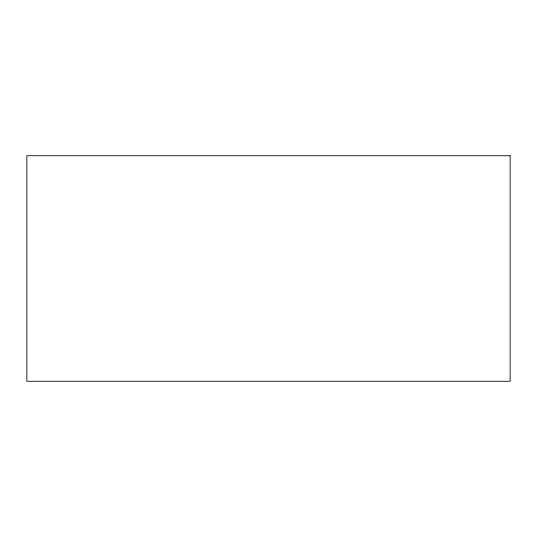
<?xml version="1.0" encoding="UTF-8"?>
<svg xmlns="http://www.w3.org/2000/svg" width="537" height="537" viewBox="0 0 537 537"><rect width="100%" height="100%" fill="white"/><g stroke="black" fill="none" stroke-linecap="round" stroke-linejoin="round"><path stroke-width="0.81" d="M510.15 155.73L26.85 155.73L26.85 381.27L510.15 381.27L510.15 155.73"/></g></svg>
